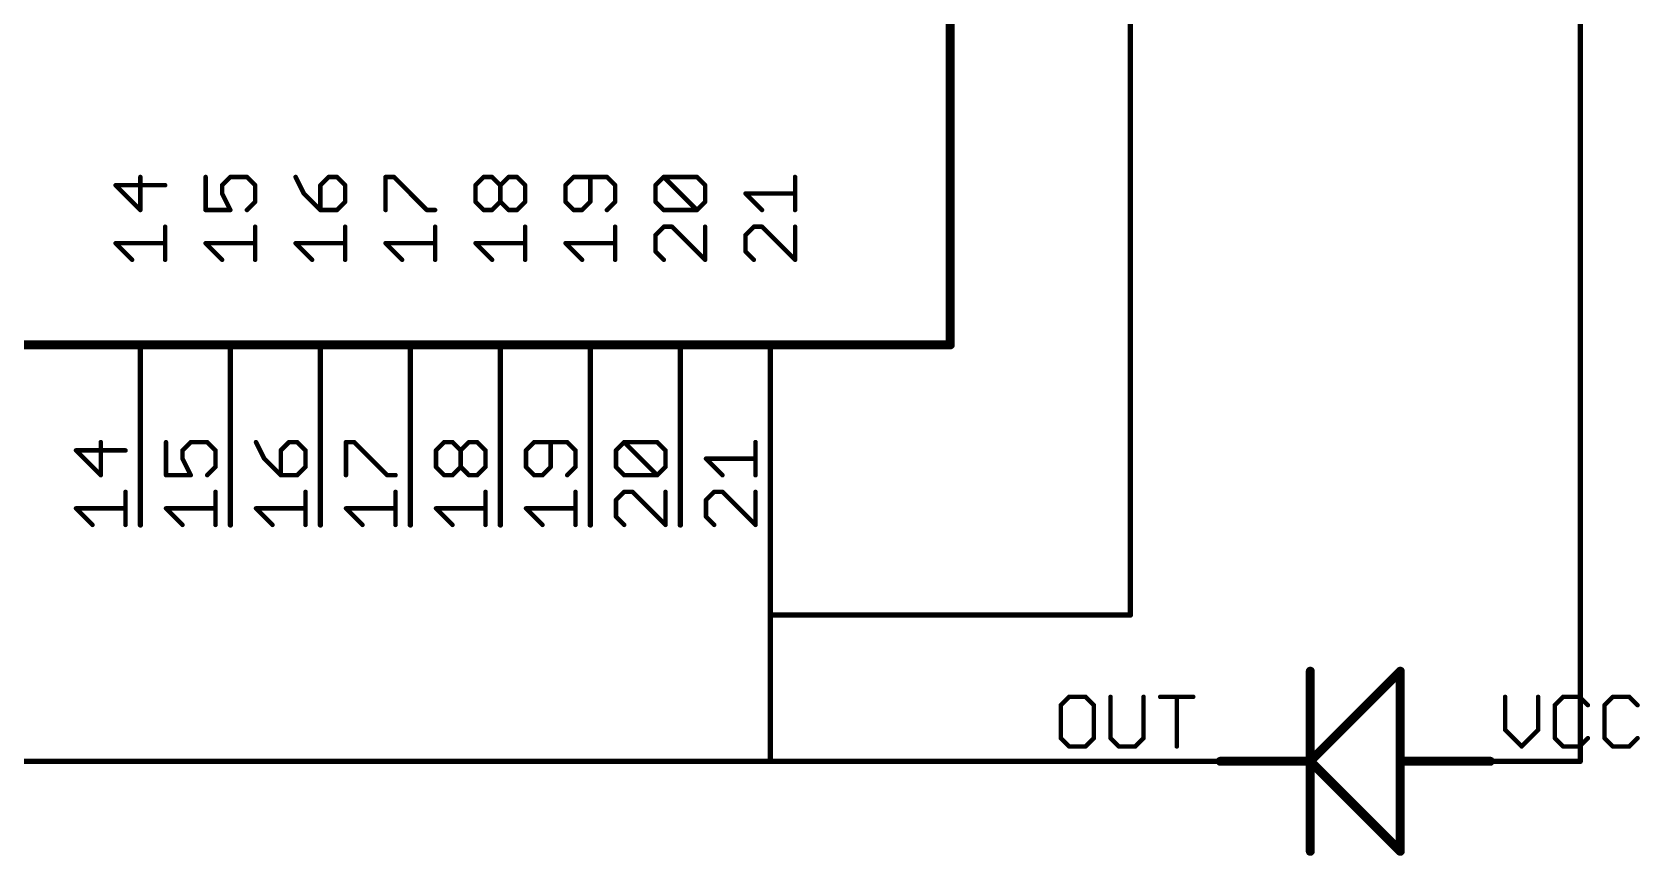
# Model space of a CAD drawing. Extents: x -4 to 257, y -4 to 175.
# Drawn here: x 169.67 to 215.04, y 64.96 to 88.2 of the extents above; entities that cross this region are included whole.
import ezdxf

# ---------------------------------------------------------------- set-up
doc = ezdxf.new("R2010")
doc.units = 0
for name, color, linetype in [('91', 94, 'CONTINUOUS'), ('94', 14, 'CONTINUOUS'), ('95', 251, 'CONTINUOUS')]:
    doc.layers.add(name, color=color, linetype=linetype)

msp = doc.modelspace()

# ---------------------------------------------------------------- linework, layer by layer
at = {"layer": '91', "const_width": 0.1524}
for points in [[(213.36, 101.9175), (213.36, 67.6275)], [(200.66, 89.535), (200.66, 71.755)], [(190.5, 71.755), (190.5, 74.295)], [(200.66, 71.755), (190.5, 71.755)], [(190.5, 71.755), (190.5, 67.6275)], [(162.56, 67.6275), (190.5, 67.6275)], [(190.5, 67.6275), (200.66, 67.6275)]]:
    msp.add_lwpolyline(points, dxfattribs=at)
at = {"layer": '91', "const_width": 0.0762}
for points in [[(190.5381, 74.295, 1), (190.4619, 74.295)], [(190.5, 71.7931, 1), (190.5, 71.7169)], [(190.5381, 71.755, 1), (190.4619, 71.755)], [(190.4619, 71.755, 1), (190.5381, 71.755)], [(200.6219, 71.755, 1), (200.6981, 71.755)], [(200.66, 71.7169, 1), (200.66, 71.7931)], [(190.5, 67.6656, 1), (190.5, 67.5894)], [(190.4619, 67.6275, 1), (190.5381, 67.6275)], [(190.5, 67.5894, 1), (190.5, 67.6656)], [(200.66, 67.5894, 1), (200.66, 67.6656)], [(213.3219, 67.6275, 1), (213.3981, 67.6275)]]:
    msp.add_lwpolyline(points, format="xyb", dxfattribs=at)
at = {"layer": '94'}
for points, const_width in [([(195.58, 79.375), (195.58, 122.555)], 0.254), ([(167.64, 79.375), (195.58, 79.375)], 0.254), ([(172.72, 74.295), (172.72, 79.375)], 0.1524), ([(175.26, 74.295), (175.26, 79.375)], 0.1524), ([(177.8, 74.295), (177.8, 79.375)], 0.1524), ([(180.34, 74.295), (180.34, 79.375)], 0.1524), ([(182.88, 74.295), (182.88, 79.375)], 0.1524), ([(185.42, 74.295), (185.42, 79.375)], 0.1524), ([(187.96, 74.295), (187.96, 79.375)], 0.1524), ([(190.5, 74.295), (190.5, 79.375)], 0.1524), ([(205.74, 67.6275), (208.28, 70.1675)], 0.254), ([(205.74, 70.1675), (205.74, 65.0875)], 0.254), ([(208.28, 70.1675), (208.28, 67.6275)], 0.254), ([(200.66, 67.6275), (203.2, 67.6275)], 0.1524), ([(203.2, 67.6275), (205.74, 67.6275)], 0.254), ([(208.28, 65.0875), (205.74, 67.6275)], 0.254), ([(208.28, 67.6275), (208.28, 65.0875)], 0.254), ([(208.28, 67.6275), (210.82, 67.6275)], 0.254), ([(213.36, 67.6275), (210.82, 67.6275)], 0.1524)]:
    msp.add_lwpolyline(points, dxfattribs=dict(at, const_width=const_width))
for points, const_width in [([(172.7581, 79.375, 1), (172.6819, 79.375)], 0.0762), ([(175.2981, 79.375, 1), (175.2219, 79.375)], 0.0762), ([(177.8381, 79.375, 1), (177.7619, 79.375)], 0.0762), ([(180.3781, 79.375, 1), (180.3019, 79.375)], 0.0762), ([(182.9181, 79.375, 1), (182.8419, 79.375)], 0.0762), ([(185.4581, 79.375, 1), (185.3819, 79.375)], 0.0762), ([(187.9981, 79.375, 1), (187.9219, 79.375)], 0.0762), ([(190.5381, 79.375, 1), (190.4619, 79.375)], 0.0762), ([(195.5165, 79.375, 1), (195.6435, 79.375)], 0.127), ([(195.58, 79.3115, 1), (195.58, 79.4385)], 0.127), ([(172.6819, 74.295, 1), (172.7581, 74.295)], 0.0762), ([(175.2219, 74.295, 1), (175.2981, 74.295)], 0.0762), ([(177.7619, 74.295, 1), (177.8381, 74.295)], 0.0762), ([(180.3019, 74.295, 1), (180.3781, 74.295)], 0.0762), ([(182.8419, 74.295, 1), (182.9181, 74.295)], 0.0762), ([(185.3819, 74.295, 1), (185.4581, 74.295)], 0.0762), ([(187.9219, 74.295, 1), (187.9981, 74.295)], 0.0762), ([(190.4619, 74.295, 1), (190.5381, 74.295)], 0.0762), ([(205.8035, 70.1675, 1), (205.6765, 70.1675)], 0.127), ([(208.3435, 70.1675, 1), (208.2165, 70.1675)], 0.127), ([(208.3249, 70.1226, 1), (208.2351, 70.2124)], 0.127), ([(200.66, 67.6656, 1), (200.66, 67.5894)], 0.0762), ([(203.2, 67.691, 1), (203.2, 67.564)], 0.127), ([(203.2, 67.5894, 1), (203.2, 67.6656)], 0.0762), ([(205.7849, 67.6724, 1), (205.6951, 67.5826)], 0.127), ([(205.6951, 67.6724, 1), (205.7849, 67.5826)], 0.127), ([(205.74, 67.564, 1), (205.74, 67.691)], 0.127), ([(208.3435, 67.6275, 1), (208.2165, 67.6275)], 0.127), ([(208.28, 67.691, 1), (208.28, 67.564)], 0.127), ([(208.2165, 67.6275, 1), (208.3435, 67.6275)], 0.127), ([(210.82, 67.6656, 1), (210.82, 67.5894)], 0.0762), ([(210.82, 67.564, 1), (210.82, 67.691)], 0.127), ([(213.36, 67.5894, 1), (213.36, 67.6656)], 0.0762), ([(205.6765, 65.0875, 1), (205.8035, 65.0875)], 0.127), ([(208.2165, 65.0875, 1), (208.3435, 65.0875)], 0.127), ([(208.2351, 65.0426, 1), (208.3249, 65.1324)], 0.127)]:
    msp.add_lwpolyline(points, format="xyb", dxfattribs=dict(at, const_width=const_width))
at = {"layer": '95', "const_width": 0.127}
for points in [[(172.7194, 83.1786), (172.7194, 84.1107)], [(174.5603, 84.1107), (174.5603, 83.1786)], [(175.0264, 83.8777), (175.2594, 84.1107)], [(175.2594, 84.1107), (175.7255, 84.1107)], [(175.7255, 84.1107), (175.9585, 83.8777)], [(177.1003, 84.1107), (177.3333, 83.6446)], [(178.0324, 84.1107), (177.7994, 83.8777)], [(178.2655, 84.1107), (178.0324, 84.1107)], [(178.4985, 83.8777), (178.2655, 84.1107)], [(179.6403, 83.1786), (179.6403, 84.1107)], [(179.6403, 84.1107), (179.8733, 84.1107)], [(179.8733, 84.1107), (180.8055, 83.1786)], [(182.1803, 83.8777), (182.4133, 84.1107)], [(182.4133, 84.1107), (182.6464, 84.1107)], [(182.6464, 84.1107), (182.8794, 83.8777)], [(182.8794, 83.8777), (183.1124, 84.1107)], [(183.1124, 84.1107), (183.3455, 84.1107)], [(183.3455, 84.1107), (183.5785, 83.8777)], [(184.9533, 84.1107), (184.7203, 83.8777)], [(185.8855, 84.1107), (184.9533, 84.1107)], [(185.4194, 83.4116), (185.4194, 84.1107)], [(186.1185, 83.8777), (185.8855, 84.1107)], [(187.2603, 83.8777), (187.4933, 84.1107)], [(187.4933, 84.1107), (188.4255, 84.1107)], [(188.4255, 83.1786), (187.4933, 84.1107)], [(188.4255, 84.1107), (188.6585, 83.8777)], [(191.1985, 83.1786), (191.1985, 84.1107)], [(173.4185, 83.8777), (172.0203, 83.8777)], [(172.0203, 83.8777), (172.7194, 83.1786)], [(175.0264, 83.6446), (175.0264, 83.8777)], [(175.2594, 83.1786), (175.0264, 83.6446)], [(175.9585, 83.8777), (175.9585, 83.4116)], [(177.3333, 83.6446), (177.7994, 83.1786)], [(177.7994, 83.8777), (177.7994, 83.1786)], [(178.4985, 83.4116), (178.4985, 83.8777)], [(182.1803, 83.4116), (182.1803, 83.8777)], [(182.8794, 83.4116), (182.8794, 83.8777)], [(183.5785, 83.8777), (183.5785, 83.4116)], [(184.7203, 83.8777), (184.7203, 83.4116)], [(186.1185, 83.4116), (186.1185, 83.8777)], [(187.2603, 83.4116), (187.2603, 83.8777)], [(188.6585, 83.8777), (188.6585, 83.4116)], [(190.2664, 83.1786), (189.8003, 83.6446)], [(189.8003, 83.6446), (191.1985, 83.6446)], [(174.5603, 83.1786), (175.2594, 83.1786)], [(175.9585, 83.4116), (175.7255, 83.1786)], [(177.7994, 83.1786), (178.2655, 83.1786)], [(178.2655, 83.1786), (178.4985, 83.4116)], [(180.8055, 83.1786), (181.0385, 83.1786)], [(182.4133, 83.1786), (182.1803, 83.4116)], [(182.6464, 83.1786), (182.4133, 83.1786)], [(182.8794, 83.4116), (182.6464, 83.1786)], [(183.1124, 83.1786), (182.8794, 83.4116)], [(183.3455, 83.1786), (183.1124, 83.1786)], [(183.5785, 83.4116), (183.3455, 83.1786)], [(184.7203, 83.4116), (184.9533, 83.1786)], [(184.9533, 83.1786), (185.1864, 83.1786)], [(185.1864, 83.1786), (185.4194, 83.4116)], [(185.8855, 83.1786), (186.1185, 83.4116)], [(187.4933, 83.1786), (187.2603, 83.4116)], [(188.4255, 83.1786), (187.4933, 83.1786)], [(188.6585, 83.4116), (188.4255, 83.1786)], [(173.4185, 81.7753), (173.4185, 82.7074)], [(175.9585, 81.7753), (175.9585, 82.7074)], [(178.4985, 81.7753), (178.4985, 82.7074)], [(181.0385, 81.7753), (181.0385, 82.7074)], [(183.5785, 81.7753), (183.5785, 82.7074)], [(186.1185, 81.7753), (186.1185, 82.7074)], [(187.4933, 82.7074), (187.2603, 82.4744)], [(187.7264, 82.7074), (187.4933, 82.7074)], [(188.6585, 81.7753), (187.7264, 82.7074)], [(188.6585, 82.7074), (188.6585, 81.7753)], [(190.0333, 82.7074), (189.8003, 82.4744)], [(190.2664, 82.7074), (190.0333, 82.7074)], [(191.1985, 81.7753), (190.2664, 82.7074)], [(191.1985, 82.7074), (191.1985, 81.7753)], [(172.4864, 81.7753), (172.0203, 82.2414)], [(172.0203, 82.2414), (173.4185, 82.2414)], [(175.0264, 81.7753), (174.5603, 82.2414)], [(174.5603, 82.2414), (175.9585, 82.2414)], [(177.5664, 81.7753), (177.1003, 82.2414)], [(177.1003, 82.2414), (178.4985, 82.2414)], [(180.1064, 81.7753), (179.6403, 82.2414)], [(179.6403, 82.2414), (181.0385, 82.2414)], [(182.6464, 81.7753), (182.1803, 82.2414)], [(182.1803, 82.2414), (183.5785, 82.2414)], [(185.1864, 81.7753), (184.7203, 82.2414)], [(184.7203, 82.2414), (186.1185, 82.2414)], [(187.2603, 82.4744), (187.2603, 82.0083)], [(189.8003, 82.4744), (189.8003, 82.0083)], [(187.2603, 82.0083), (187.4933, 81.7753)], [(189.8003, 82.0083), (190.0333, 81.7753)], [(171.6018, 75.6984), (171.6018, 76.6305)], [(173.4427, 76.6305), (173.4427, 75.6984)], [(173.9088, 76.3975), (174.1418, 76.6305)], [(174.1418, 76.6305), (174.6079, 76.6305)], [(174.6079, 76.6305), (174.8409, 76.3975)], [(175.9827, 76.6305), (176.2157, 76.1645)], [(176.9148, 76.6305), (176.6818, 76.3975)], [(177.1479, 76.6305), (176.9148, 76.6305)], [(177.3809, 76.3975), (177.1479, 76.6305)], [(178.5227, 75.6984), (178.5227, 76.6305)], [(178.5227, 76.6305), (178.7557, 76.6305)], [(178.7557, 76.6305), (179.6879, 75.6984)], [(181.0627, 76.3975), (181.2957, 76.6305)], [(181.2957, 76.6305), (181.5288, 76.6305)], [(181.5288, 76.6305), (181.7618, 76.3975)], [(181.7618, 76.3975), (181.9948, 76.6305)], [(181.9948, 76.6305), (182.2279, 76.6305)], [(182.2279, 76.6305), (182.4609, 76.3975)], [(183.8357, 76.6305), (183.6027, 76.3975)], [(184.7679, 76.6305), (183.8357, 76.6305)], [(184.3018, 75.9315), (184.3018, 76.6305)], [(185.0009, 76.3975), (184.7679, 76.6305)], [(186.1427, 76.3975), (186.3757, 76.6305)], [(186.3757, 76.6305), (187.3079, 76.6305)], [(187.3079, 75.6984), (186.3757, 76.6305)], [(187.3079, 76.6305), (187.5409, 76.3975)], [(190.0809, 75.6984), (190.0809, 76.6305)], [(172.3009, 76.3975), (170.9027, 76.3975)], [(170.9027, 76.3975), (171.6018, 75.6984)], [(173.9088, 76.1645), (173.9088, 76.3975)], [(174.8409, 76.3975), (174.8409, 75.9315)], [(176.6818, 76.3975), (176.6818, 75.6984)], [(177.3809, 75.9315), (177.3809, 76.3975)], [(181.0627, 75.9315), (181.0627, 76.3975)], [(181.7618, 75.9315), (181.7618, 76.3975)], [(182.4609, 76.3975), (182.4609, 75.9315)], [(183.6027, 76.3975), (183.6027, 75.9315)], [(185.0009, 75.9315), (185.0009, 76.3975)], [(186.1427, 75.9315), (186.1427, 76.3975)], [(187.5409, 76.3975), (187.5409, 75.9315)], [(174.1418, 75.6984), (173.9088, 76.1645)], [(174.8409, 75.9315), (174.6079, 75.6984)], [(176.2157, 76.1645), (176.6818, 75.6984)], [(177.1479, 75.6984), (177.3809, 75.9315)], [(181.2957, 75.6984), (181.0627, 75.9315)], [(181.7618, 75.9315), (181.5288, 75.6984)], [(181.9948, 75.6984), (181.7618, 75.9315)], [(182.4609, 75.9315), (182.2279, 75.6984)], [(183.6027, 75.9315), (183.8357, 75.6984)], [(184.0688, 75.6984), (184.3018, 75.9315)], [(184.7679, 75.6984), (185.0009, 75.9315)], [(186.3757, 75.6984), (186.1427, 75.9315)], [(187.5409, 75.9315), (187.3079, 75.6984)], [(189.1488, 75.6984), (188.6827, 76.1645)], [(188.6827, 76.1645), (190.0809, 76.1645)], [(173.4427, 75.6984), (174.1418, 75.6984)], [(176.6818, 75.6984), (177.1479, 75.6984)], [(179.6879, 75.6984), (179.9209, 75.6984)], [(181.5288, 75.6984), (181.2957, 75.6984)], [(182.2279, 75.6984), (181.9948, 75.6984)], [(183.8357, 75.6984), (184.0688, 75.6984)], [(187.3079, 75.6984), (186.3757, 75.6984)], [(172.3009, 74.2951), (172.3009, 75.2273)], [(174.8409, 74.2951), (174.8409, 75.2273)], [(177.3809, 74.2951), (177.3809, 75.2273)], [(179.9209, 74.2951), (179.9209, 75.2273)], [(182.4609, 74.2951), (182.4609, 75.2273)], [(185.0009, 74.2951), (185.0009, 75.2273)], [(186.3757, 75.2273), (186.1427, 74.9942)], [(186.1427, 74.9942), (186.1427, 74.5282)], [(186.6088, 75.2273), (186.3757, 75.2273)], [(187.5409, 74.2951), (186.6088, 75.2273)], [(187.5409, 75.2273), (187.5409, 74.2951)], [(188.9157, 75.2273), (188.6827, 74.9942)], [(188.6827, 74.9942), (188.6827, 74.5282)], [(189.1488, 75.2273), (188.9157, 75.2273)], [(190.0809, 74.2951), (189.1488, 75.2273)], [(190.0809, 75.2273), (190.0809, 74.2951)], [(171.3688, 74.2951), (170.9027, 74.7612)], [(170.9027, 74.7612), (172.3009, 74.7612)], [(173.9088, 74.2951), (173.4427, 74.7612)], [(173.4427, 74.7612), (174.8409, 74.7612)], [(176.4488, 74.2951), (175.9827, 74.7612)], [(175.9827, 74.7612), (177.3809, 74.7612)], [(178.9888, 74.2951), (178.5227, 74.7612)], [(178.5227, 74.7612), (179.9209, 74.7612)], [(181.5288, 74.2951), (181.0627, 74.7612)], [(181.0627, 74.7612), (182.4609, 74.7612)], [(184.0688, 74.2951), (183.6027, 74.7612)], [(183.6027, 74.7612), (185.0009, 74.7612)], [(186.1427, 74.5282), (186.3757, 74.2951)], [(188.6827, 74.5282), (188.9157, 74.2951)], [(198.9311, 69.4448), (198.6981, 69.2118)], [(199.3972, 69.4448), (198.9311, 69.4448)], [(199.6302, 69.2118), (199.3972, 69.4448)], [(200.1013, 69.4448), (200.1013, 68.2796)], [(201.0335, 68.2796), (201.0335, 69.4448)], [(201.5046, 69.4448), (202.4367, 69.4448)], [(201.9707, 68.0466), (201.9707, 69.4448)], [(211.2391, 69.4448), (211.2391, 68.5127)], [(212.1712, 68.5127), (212.1712, 69.4448)], [(212.8754, 69.4448), (212.6424, 69.2118)], [(213.3415, 69.4448), (212.8754, 69.4448)], [(213.5745, 69.2118), (213.3415, 69.4448)], [(214.2787, 69.4448), (214.0457, 69.2118)], [(214.7448, 69.4448), (214.2787, 69.4448)], [(214.9778, 69.2118), (214.7448, 69.4448)], [(198.6981, 69.2118), (198.6981, 68.2796)], [(199.6302, 68.2796), (199.6302, 69.2118)], [(212.6424, 69.2118), (212.6424, 68.2796)], [(214.0457, 69.2118), (214.0457, 68.2796)], [(211.2391, 68.5127), (211.7052, 68.0466)], [(211.7052, 68.0466), (212.1712, 68.5127)], [(198.6981, 68.2796), (198.9311, 68.0466)], [(198.9311, 68.0466), (199.3972, 68.0466)], [(199.3972, 68.0466), (199.6302, 68.2796)], [(200.1013, 68.2796), (200.3344, 68.0466)], [(200.3344, 68.0466), (200.8004, 68.0466)], [(200.8004, 68.0466), (201.0335, 68.2796)], [(212.6424, 68.2796), (212.8754, 68.0466)], [(212.8754, 68.0466), (213.3415, 68.0466)], [(213.3415, 68.0466), (213.5745, 68.2796)], [(214.0457, 68.2796), (214.2787, 68.0466)], [(214.2787, 68.0466), (214.7448, 68.0466)], [(214.7448, 68.0466), (214.9778, 68.2796)]]:
    msp.add_lwpolyline(points, dxfattribs=at)
at = {"layer": '95', "const_width": 0.0635}
for points in [[(172.7512, 84.1107, 1), (172.6877, 84.1107)], [(174.5921, 84.1107, 1), (174.5286, 84.1107)], [(175.2594, 84.1425, 1), (175.2594, 84.079)], [(175.2819, 84.0883, 1), (175.237, 84.1332)], [(175.7479, 84.1332, 1), (175.703, 84.0883)], [(175.7255, 84.079, 1), (175.7255, 84.1425)], [(177.1287, 84.1249, 1), (177.0719, 84.0965)], [(178.0324, 84.1425, 1), (178.0324, 84.079)], [(178.0549, 84.0883, 1), (178.01, 84.1332)], [(178.2879, 84.1332, 1), (178.243, 84.0883)], [(178.2655, 84.079, 1), (178.2655, 84.1425)], [(179.6403, 84.1425, 1), (179.6403, 84.079)], [(179.6721, 84.1107, 1), (179.6086, 84.1107)], [(179.8958, 84.1332, 1), (179.8509, 84.0883)], [(179.8733, 84.079, 1), (179.8733, 84.1425)], [(182.4133, 84.1425, 1), (182.4133, 84.079)], [(182.4358, 84.0883, 1), (182.3909, 84.1332)], [(182.6688, 84.1332, 1), (182.6239, 84.0883)], [(182.6464, 84.079, 1), (182.6464, 84.1425)], [(183.1124, 84.1425, 1), (183.1124, 84.079)], [(183.1349, 84.0883, 1), (183.09, 84.1332)], [(183.3679, 84.1332, 1), (183.323, 84.0883)], [(183.3455, 84.079, 1), (183.3455, 84.1425)], [(184.9533, 84.1425, 1), (184.9533, 84.079)], [(184.9758, 84.0883, 1), (184.9309, 84.1332)], [(185.4512, 84.1107, 1), (185.3877, 84.1107)], [(185.9079, 84.1332, 1), (185.863, 84.0883)], [(185.8855, 84.079, 1), (185.8855, 84.1425)], [(187.4933, 84.1425, 1), (187.4933, 84.079)], [(187.5158, 84.1332, 1), (187.4709, 84.0883)], [(187.5158, 84.0883, 1), (187.4709, 84.1332)], [(188.4479, 84.1332, 1), (188.403, 84.0883)], [(188.4255, 84.079, 1), (188.4255, 84.1425)], [(191.2302, 84.1107, 1), (191.1668, 84.1107)], [(172.0203, 83.9094, 1), (172.0203, 83.8459)], [(172.0428, 83.9001, 1), (171.9979, 83.8552)], [(173.4185, 83.8459, 1), (173.4185, 83.9094)], [(175.0581, 83.8777, 1), (174.9946, 83.8777)], [(175.0039, 83.9001, 1), (175.0488, 83.8552)], [(175.0548, 83.6588, 1), (174.998, 83.6304)], [(174.9946, 83.6446, 1), (175.0581, 83.6446)], [(175.9903, 83.8777, 1), (175.9268, 83.8777)], [(175.936, 83.8552, 1), (175.981, 83.9001)], [(177.3558, 83.6671, 1), (177.3109, 83.6222)], [(177.3049, 83.6304, 1), (177.3617, 83.6588)], [(177.8312, 83.8777, 1), (177.7677, 83.8777)], [(177.777, 83.9001, 1), (177.8219, 83.8552)], [(178.5302, 83.8777, 1), (178.4668, 83.8777)], [(178.476, 83.8552, 1), (178.521, 83.9001)], [(182.2121, 83.8777, 1), (182.1486, 83.8777)], [(182.1579, 83.9001, 1), (182.2028, 83.8552)], [(182.9112, 83.8777, 1), (182.8477, 83.8777)], [(182.857, 83.9001, 1), (182.9019, 83.8552)], [(182.857, 83.8552, 1), (182.9019, 83.9001)], [(183.6103, 83.8777, 1), (183.5468, 83.8777)], [(183.556, 83.8552, 1), (183.601, 83.9001)], [(184.7521, 83.8777, 1), (184.6886, 83.8777)], [(184.6979, 83.9001, 1), (184.7428, 83.8552)], [(186.1502, 83.8777, 1), (186.0868, 83.8777)], [(186.096, 83.8552, 1), (186.141, 83.9001)], [(187.2921, 83.8777, 1), (187.2286, 83.8777)], [(187.2379, 83.9001, 1), (187.2828, 83.8552)], [(188.6902, 83.8777, 1), (188.6268, 83.8777)], [(188.636, 83.8552, 1), (188.681, 83.9001)], [(189.8003, 83.6764, 1), (189.8003, 83.6129)], [(189.8228, 83.6671, 1), (189.7779, 83.6222)], [(191.1985, 83.6129, 1), (191.1985, 83.6764)], [(172.6877, 83.1786, 1), (172.7512, 83.1786)], [(172.697, 83.1561, 1), (172.7419, 83.201)], [(174.5603, 83.2103, 1), (174.5603, 83.1468)], [(174.5286, 83.1786, 1), (174.5921, 83.1786)], [(175.231, 83.1644, 1), (175.2878, 83.1928)], [(175.2594, 83.1468, 1), (175.2594, 83.2103)], [(175.703, 83.201, 1), (175.7479, 83.1561)], [(175.9268, 83.4116, 1), (175.9903, 83.4116)], [(175.981, 83.3892, 1), (175.936, 83.4341)], [(177.7994, 83.2103, 1), (177.7994, 83.1468)], [(177.7677, 83.1786, 1), (177.8312, 83.1786)], [(177.777, 83.1561, 1), (177.8219, 83.201)], [(178.243, 83.201, 1), (178.2879, 83.1561)], [(178.2655, 83.1468, 1), (178.2655, 83.2103)], [(178.4668, 83.4116, 1), (178.5302, 83.4116)], [(178.521, 83.3892, 1), (178.476, 83.4341)], [(179.6086, 83.1786, 1), (179.6721, 83.1786)], [(180.8055, 83.2103, 1), (180.8055, 83.1468)], [(180.783, 83.1561, 1), (180.8279, 83.201)], [(181.0385, 83.1468, 1), (181.0385, 83.2103)], [(182.1486, 83.4116, 1), (182.2121, 83.4116)], [(182.2028, 83.4341, 1), (182.1579, 83.3892)], [(182.4133, 83.2103, 1), (182.4133, 83.1468)], [(182.3909, 83.1561, 1), (182.4358, 83.201)], [(182.6239, 83.201, 1), (182.6688, 83.1561)], [(182.6464, 83.1468, 1), (182.6464, 83.2103)], [(182.9019, 83.4341, 1), (182.857, 83.3892)], [(182.8477, 83.4116, 1), (182.9112, 83.4116)], [(182.9019, 83.3892, 1), (182.857, 83.4341)], [(183.1124, 83.2103, 1), (183.1124, 83.1468)], [(183.09, 83.1561, 1), (183.1349, 83.201)], [(183.323, 83.201, 1), (183.3679, 83.1561)], [(183.3455, 83.1468, 1), (183.3455, 83.2103)], [(183.5468, 83.4116, 1), (183.6103, 83.4116)], [(183.601, 83.3892, 1), (183.556, 83.4341)], [(184.7428, 83.4341, 1), (184.6979, 83.3892)], [(184.6886, 83.4116, 1), (184.7521, 83.4116)], [(184.9533, 83.2103, 1), (184.9533, 83.1468)], [(184.9309, 83.1561, 1), (184.9758, 83.201)], [(185.1639, 83.201, 1), (185.2088, 83.1561)], [(185.1864, 83.1468, 1), (185.1864, 83.2103)], [(185.3877, 83.4116, 1), (185.4512, 83.4116)], [(185.4419, 83.3892, 1), (185.397, 83.4341)], [(185.863, 83.201, 1), (185.9079, 83.1561)], [(186.0868, 83.4116, 1), (186.1502, 83.4116)], [(186.141, 83.3892, 1), (186.096, 83.4341)], [(187.2828, 83.4341, 1), (187.2379, 83.3892)], [(187.2286, 83.4116, 1), (187.2921, 83.4116)], [(187.4933, 83.2103, 1), (187.4933, 83.1468)], [(187.4709, 83.1561, 1), (187.5158, 83.201)], [(188.403, 83.201, 1), (188.4479, 83.1561)], [(188.403, 83.1561, 1), (188.4479, 83.201)], [(188.4255, 83.1468, 1), (188.4255, 83.2103)], [(188.6268, 83.4116, 1), (188.6902, 83.4116)], [(188.681, 83.3892, 1), (188.636, 83.4341)], [(190.2439, 83.1561, 1), (190.2888, 83.201)], [(191.1668, 83.1786, 1), (191.2302, 83.1786)], [(173.4502, 82.7074, 1), (173.3868, 82.7074)], [(175.9903, 82.7074, 1), (175.9268, 82.7074)], [(178.5302, 82.7074, 1), (178.4668, 82.7074)], [(181.0702, 82.7074, 1), (181.0068, 82.7074)], [(183.6103, 82.7074, 1), (183.5468, 82.7074)], [(186.1502, 82.7074, 1), (186.0868, 82.7074)], [(187.4933, 82.7392, 1), (187.4933, 82.6757)], [(187.5158, 82.685, 1), (187.4709, 82.7299)], [(187.7488, 82.7299, 1), (187.7039, 82.685)], [(187.7264, 82.6757, 1), (187.7264, 82.7392)], [(188.6902, 82.7074, 1), (188.6268, 82.7074)], [(190.0333, 82.7392, 1), (190.0333, 82.6757)], [(190.0558, 82.685, 1), (190.0109, 82.7299)], [(190.2888, 82.7299, 1), (190.2439, 82.685)], [(190.2664, 82.6757, 1), (190.2664, 82.7392)], [(191.2302, 82.7074, 1), (191.1668, 82.7074)], [(172.0203, 82.2731, 1), (172.0203, 82.2096)], [(172.0428, 82.2638, 1), (171.9979, 82.2189)], [(173.4185, 82.2096, 1), (173.4185, 82.2731)], [(174.5603, 82.2731, 1), (174.5603, 82.2096)], [(174.5828, 82.2638, 1), (174.5379, 82.2189)], [(175.9585, 82.2096, 1), (175.9585, 82.2731)], [(177.1003, 82.2731, 1), (177.1003, 82.2096)], [(177.1228, 82.2638, 1), (177.0779, 82.2189)], [(178.4985, 82.2096, 1), (178.4985, 82.2731)], [(179.6403, 82.2731, 1), (179.6403, 82.2096)], [(179.6628, 82.2638, 1), (179.6179, 82.2189)], [(181.0385, 82.2096, 1), (181.0385, 82.2731)], [(182.1803, 82.2731, 1), (182.1803, 82.2096)], [(182.2028, 82.2638, 1), (182.1579, 82.2189)], [(183.5785, 82.2096, 1), (183.5785, 82.2731)], [(184.7203, 82.2731, 1), (184.7203, 82.2096)], [(184.7428, 82.2638, 1), (184.6979, 82.2189)], [(186.1185, 82.2096, 1), (186.1185, 82.2731)], [(187.2921, 82.4744, 1), (187.2286, 82.4744)], [(187.2379, 82.4968, 1), (187.2828, 82.4519)], [(189.8321, 82.4744, 1), (189.7686, 82.4744)], [(189.7779, 82.4968, 1), (189.8228, 82.4519)], [(172.4639, 81.7528, 1), (172.5088, 81.7978)], [(173.3868, 81.7753, 1), (173.4502, 81.7753)], [(175.0039, 81.7528, 1), (175.0488, 81.7978)], [(175.9268, 81.7753, 1), (175.9903, 81.7753)], [(177.5439, 81.7528, 1), (177.5888, 81.7978)], [(178.4668, 81.7753, 1), (178.5302, 81.7753)], [(180.0839, 81.7528, 1), (180.1288, 81.7978)], [(181.0068, 81.7753, 1), (181.0702, 81.7753)], [(182.6239, 81.7528, 1), (182.6688, 81.7978)], [(183.5468, 81.7753, 1), (183.6103, 81.7753)], [(185.1639, 81.7528, 1), (185.2088, 81.7978)], [(186.0868, 81.7753, 1), (186.1502, 81.7753)], [(187.2828, 82.0308, 1), (187.2379, 81.9859)], [(187.2286, 82.0083, 1), (187.2921, 82.0083)], [(187.4709, 81.7528, 1), (187.5158, 81.7978)], [(188.6268, 81.7753, 1), (188.6902, 81.7753)], [(188.636, 81.7528, 1), (188.681, 81.7978)], [(189.8228, 82.0308, 1), (189.7779, 81.9859)], [(189.7686, 82.0083, 1), (189.8321, 82.0083)], [(190.0109, 81.7528, 1), (190.0558, 81.7978)], [(191.1668, 81.7753, 1), (191.2302, 81.7753)], [(191.176, 81.7528, 1), (191.221, 81.7978)], [(171.6336, 76.6305, 1), (171.5701, 76.6305)], [(173.4745, 76.6305, 1), (173.411, 76.6305)], [(174.1418, 76.6623, 1), (174.1418, 76.5988)], [(174.1643, 76.6081, 1), (174.1194, 76.653)], [(174.6303, 76.653, 1), (174.5854, 76.6081)], [(174.6079, 76.5988, 1), (174.6079, 76.6623)], [(176.0111, 76.6447, 1), (175.9543, 76.6164)], [(176.9148, 76.6623, 1), (176.9148, 76.5988)], [(176.9373, 76.6081, 1), (176.8924, 76.653)], [(177.1703, 76.653, 1), (177.1254, 76.6081)], [(177.1479, 76.5988, 1), (177.1479, 76.6623)], [(178.5227, 76.6623, 1), (178.5227, 76.5988)], [(178.5545, 76.6305, 1), (178.491, 76.6305)], [(178.7782, 76.653, 1), (178.7333, 76.6081)], [(178.7557, 76.5988, 1), (178.7557, 76.6623)], [(181.2957, 76.6623, 1), (181.2957, 76.5988)], [(181.3182, 76.6081, 1), (181.2733, 76.653)], [(181.5512, 76.653, 1), (181.5063, 76.6081)], [(181.5288, 76.5988, 1), (181.5288, 76.6623)], [(181.9948, 76.6623, 1), (181.9948, 76.5988)], [(182.0173, 76.6081, 1), (181.9724, 76.653)], [(182.2503, 76.653, 1), (182.2054, 76.6081)], [(182.2279, 76.5988, 1), (182.2279, 76.6623)], [(183.8357, 76.6623, 1), (183.8357, 76.5988)], [(183.8582, 76.6081, 1), (183.8133, 76.653)], [(184.3336, 76.6305, 1), (184.2701, 76.6305)], [(184.7903, 76.653, 1), (184.7454, 76.6081)], [(184.7679, 76.5988, 1), (184.7679, 76.6623)], [(186.3757, 76.6623, 1), (186.3757, 76.5988)], [(186.3982, 76.653, 1), (186.3533, 76.6081)], [(186.3982, 76.6081, 1), (186.3533, 76.653)], [(187.3303, 76.653, 1), (187.2854, 76.6081)], [(187.3079, 76.5988, 1), (187.3079, 76.6623)], [(190.1127, 76.6305, 1), (190.0492, 76.6305)], [(170.9027, 76.4293, 1), (170.9027, 76.3658)], [(170.9252, 76.42, 1), (170.8803, 76.3751)], [(172.3009, 76.3658, 1), (172.3009, 76.4293)], [(173.9405, 76.3975, 1), (173.877, 76.3975)], [(173.8863, 76.42, 1), (173.9312, 76.3751)], [(174.8726, 76.3975, 1), (174.8092, 76.3975)], [(174.8184, 76.3751, 1), (174.8634, 76.42)], [(176.7136, 76.3975, 1), (176.6501, 76.3975)], [(176.6594, 76.42, 1), (176.7043, 76.3751)], [(177.4126, 76.3975, 1), (177.3492, 76.3975)], [(177.3584, 76.3751, 1), (177.4034, 76.42)], [(181.0945, 76.3975, 1), (181.031, 76.3975)], [(181.0403, 76.42, 1), (181.0852, 76.3751)], [(181.7936, 76.3975, 1), (181.7301, 76.3975)], [(181.7394, 76.42, 1), (181.7843, 76.3751)], [(181.7394, 76.3751, 1), (181.7843, 76.42)], [(182.4926, 76.3975, 1), (182.4292, 76.3975)], [(182.4384, 76.3751, 1), (182.4834, 76.42)], [(183.6345, 76.3975, 1), (183.571, 76.3975)], [(183.5803, 76.42, 1), (183.6252, 76.3751)], [(185.0326, 76.3975, 1), (184.9692, 76.3975)], [(184.9784, 76.3751, 1), (185.0234, 76.42)], [(186.1745, 76.3975, 1), (186.111, 76.3975)], [(186.1203, 76.42, 1), (186.1652, 76.3751)], [(187.5727, 76.3975, 1), (187.5092, 76.3975)], [(187.5184, 76.3751, 1), (187.5634, 76.42)], [(173.9372, 76.1787, 1), (173.8804, 76.1503)], [(173.877, 76.1645, 1), (173.9405, 76.1645)], [(174.8092, 75.9315, 1), (174.8726, 75.9315)], [(174.8634, 75.909, 1), (174.8184, 75.9539)], [(176.2382, 76.1869, 1), (176.1933, 76.142)], [(176.1873, 76.1503, 1), (176.2441, 76.1787)], [(177.3492, 75.9315, 1), (177.4126, 75.9315)], [(177.4034, 75.909, 1), (177.3584, 75.9539)], [(181.0852, 75.9539, 1), (181.0403, 75.909)], [(181.031, 75.9315, 1), (181.0945, 75.9315)], [(181.7843, 75.9539, 1), (181.7394, 75.909)], [(181.7301, 75.9315, 1), (181.7936, 75.9315)], [(181.7843, 75.909, 1), (181.7394, 75.9539)], [(182.4292, 75.9315, 1), (182.4926, 75.9315)], [(182.4834, 75.909, 1), (182.4384, 75.9539)], [(183.6252, 75.9539, 1), (183.5803, 75.909)], [(183.571, 75.9315, 1), (183.6345, 75.9315)], [(184.2701, 75.9315, 1), (184.3336, 75.9315)], [(184.3243, 75.909, 1), (184.2794, 75.9539)], [(184.9692, 75.9315, 1), (185.0326, 75.9315)], [(185.0234, 75.909, 1), (184.9784, 75.9539)], [(186.1652, 75.9539, 1), (186.1203, 75.909)], [(186.111, 75.9315, 1), (186.1745, 75.9315)], [(187.5092, 75.9315, 1), (187.5727, 75.9315)], [(187.5634, 75.909, 1), (187.5184, 75.9539)], [(188.6827, 76.1962, 1), (188.6827, 76.1327)], [(188.7052, 76.1869, 1), (188.6603, 76.142)], [(190.0809, 76.1327, 1), (190.0809, 76.1962)], [(171.5701, 75.6984, 1), (171.6336, 75.6984)], [(171.5794, 75.676, 1), (171.6243, 75.7209)], [(173.4427, 75.7302, 1), (173.4427, 75.6667)], [(173.411, 75.6984, 1), (173.4745, 75.6984)], [(174.1134, 75.6842, 1), (174.1702, 75.7126)], [(174.1418, 75.6667, 1), (174.1418, 75.7302)], [(174.5854, 75.7209, 1), (174.6303, 75.676)], [(176.6818, 75.7302, 1), (176.6818, 75.6667)], [(176.6501, 75.6984, 1), (176.7136, 75.6984)], [(176.6594, 75.676, 1), (176.7043, 75.7209)], [(177.1254, 75.7209, 1), (177.1703, 75.676)], [(177.1479, 75.6667, 1), (177.1479, 75.7302)], [(178.491, 75.6984, 1), (178.5545, 75.6984)], [(179.6879, 75.7302, 1), (179.6879, 75.6667)], [(179.6654, 75.676, 1), (179.7103, 75.7209)], [(179.9209, 75.6667, 1), (179.9209, 75.7302)], [(181.2957, 75.7302, 1), (181.2957, 75.6667)], [(181.2733, 75.676, 1), (181.3182, 75.7209)], [(181.5063, 75.7209, 1), (181.5512, 75.676)], [(181.5288, 75.6667, 1), (181.5288, 75.7302)], [(181.9948, 75.7302, 1), (181.9948, 75.6667)], [(181.9724, 75.676, 1), (182.0173, 75.7209)], [(182.2054, 75.7209, 1), (182.2503, 75.676)], [(182.2279, 75.6667, 1), (182.2279, 75.7302)], [(183.8357, 75.7302, 1), (183.8357, 75.6667)], [(183.8133, 75.676, 1), (183.8582, 75.7209)], [(184.0463, 75.7209, 1), (184.0912, 75.676)], [(184.0688, 75.6667, 1), (184.0688, 75.7302)], [(184.7454, 75.7209, 1), (184.7903, 75.676)], [(186.3757, 75.7302, 1), (186.3757, 75.6667)], [(186.3533, 75.676, 1), (186.3982, 75.7209)], [(187.2854, 75.7209, 1), (187.3303, 75.676)], [(187.2854, 75.676, 1), (187.3303, 75.7209)], [(187.3079, 75.6667, 1), (187.3079, 75.7302)], [(189.1263, 75.676, 1), (189.1712, 75.7209)], [(190.0492, 75.6984, 1), (190.1127, 75.6984)], [(172.3327, 75.2273, 1), (172.2692, 75.2273)], [(174.8726, 75.2273, 1), (174.8092, 75.2273)], [(177.4126, 75.2273, 1), (177.3492, 75.2273)], [(179.9527, 75.2273, 1), (179.8892, 75.2273)], [(182.4926, 75.2273, 1), (182.4292, 75.2273)], [(185.0326, 75.2273, 1), (184.9692, 75.2273)], [(186.1745, 74.9942, 1), (186.111, 74.9942)], [(186.1203, 75.0167, 1), (186.1652, 74.9718)], [(186.3757, 75.259, 1), (186.3757, 75.1955)], [(186.3982, 75.2048, 1), (186.3533, 75.2497)], [(186.6312, 75.2497, 1), (186.5863, 75.2048)], [(186.6088, 75.1955, 1), (186.6088, 75.259)], [(187.5727, 75.2273, 1), (187.5092, 75.2273)], [(188.7145, 74.9942, 1), (188.651, 74.9942)], [(188.6603, 75.0167, 1), (188.7052, 74.9718)], [(188.9157, 75.259, 1), (188.9157, 75.1955)], [(188.9382, 75.2048, 1), (188.8933, 75.2497)], [(189.1712, 75.2497, 1), (189.1263, 75.2048)], [(189.1488, 75.1955, 1), (189.1488, 75.259)], [(190.1127, 75.2273, 1), (190.0492, 75.2273)], [(170.9027, 74.793, 1), (170.9027, 74.7295)], [(170.9252, 74.7837, 1), (170.8803, 74.7388)], [(172.3009, 74.7295, 1), (172.3009, 74.793)], [(173.4427, 74.793, 1), (173.4427, 74.7295)], [(173.4652, 74.7837, 1), (173.4203, 74.7388)], [(174.8409, 74.7295, 1), (174.8409, 74.793)], [(175.9827, 74.793, 1), (175.9827, 74.7295)], [(176.0052, 74.7837, 1), (175.9603, 74.7388)], [(177.3809, 74.7295, 1), (177.3809, 74.793)], [(178.5227, 74.793, 1), (178.5227, 74.7295)], [(178.5452, 74.7837, 1), (178.5003, 74.7388)], [(179.9209, 74.7295, 1), (179.9209, 74.793)], [(181.0627, 74.793, 1), (181.0627, 74.7295)], [(181.0852, 74.7837, 1), (181.0403, 74.7388)], [(182.4609, 74.7295, 1), (182.4609, 74.793)], [(183.6027, 74.793, 1), (183.6027, 74.7295)], [(183.6252, 74.7837, 1), (183.5803, 74.7388)], [(185.0009, 74.7295, 1), (185.0009, 74.793)], [(186.1652, 74.5506, 1), (186.1203, 74.5057)], [(186.111, 74.5282, 1), (186.1745, 74.5282)], [(188.7052, 74.5506, 1), (188.6603, 74.5057)], [(188.651, 74.5282, 1), (188.7145, 74.5282)], [(171.3463, 74.2727, 1), (171.3912, 74.3176)], [(172.2692, 74.2951, 1), (172.3327, 74.2951)], [(173.8863, 74.2727, 1), (173.9312, 74.3176)], [(174.8092, 74.2951, 1), (174.8726, 74.2951)], [(176.4263, 74.2727, 1), (176.4712, 74.3176)], [(177.3492, 74.2951, 1), (177.4126, 74.2951)], [(178.9663, 74.2727, 1), (179.0112, 74.3176)], [(179.8892, 74.2951, 1), (179.9527, 74.2951)], [(181.5063, 74.2727, 1), (181.5512, 74.3176)], [(182.4292, 74.2951, 1), (182.4926, 74.2951)], [(184.0463, 74.2727, 1), (184.0912, 74.3176)], [(184.9692, 74.2951, 1), (185.0326, 74.2951)], [(186.3533, 74.2727, 1), (186.3982, 74.3176)], [(187.5092, 74.2951, 1), (187.5727, 74.2951)], [(187.5184, 74.2727, 1), (187.5634, 74.3176)], [(188.8933, 74.2727, 1), (188.9382, 74.3176)], [(190.0492, 74.2951, 1), (190.1127, 74.2951)], [(190.0584, 74.2727, 1), (190.1034, 74.3176)], [(198.9311, 69.4765, 1), (198.9311, 69.413)], [(198.9535, 69.4223, 1), (198.9086, 69.4672)], [(199.4196, 69.4672, 1), (199.3747, 69.4223)], [(199.3972, 69.413, 1), (199.3972, 69.4765)], [(200.1331, 69.4448, 1), (200.0696, 69.4448)], [(201.0652, 69.4448, 1), (201.0017, 69.4448)], [(201.5046, 69.4765, 1), (201.5046, 69.413)], [(202.0024, 69.4448, 1), (201.9389, 69.4448)], [(202.4367, 69.413, 1), (202.4367, 69.4765)], [(211.2708, 69.4448, 1), (211.2074, 69.4448)], [(212.203, 69.4448, 1), (212.1395, 69.4448)], [(212.8754, 69.4765, 1), (212.8754, 69.413)], [(212.8979, 69.4223, 1), (212.853, 69.4672)], [(213.3639, 69.4672, 1), (213.319, 69.4223)], [(213.3415, 69.413, 1), (213.3415, 69.4765)], [(214.2787, 69.4765, 1), (214.2787, 69.413)], [(214.3011, 69.4223, 1), (214.2562, 69.4672)], [(214.7672, 69.4672, 1), (214.7223, 69.4223)], [(214.7448, 69.413, 1), (214.7448, 69.4765)], [(198.7298, 69.2118, 1), (198.6663, 69.2118)], [(198.6756, 69.2342, 1), (198.7205, 69.1893)], [(199.6619, 69.2118, 1), (199.5984, 69.2118)], [(199.6077, 69.1893, 1), (199.6526, 69.2342)], [(212.6741, 69.2118, 1), (212.6106, 69.2118)], [(212.6199, 69.2342, 1), (212.6648, 69.1893)], [(213.5521, 69.1893, 1), (213.597, 69.2342)], [(214.0774, 69.2118, 1), (214.0139, 69.2118)], [(214.0232, 69.2342, 1), (214.0681, 69.1893)], [(214.9553, 69.1893, 1), (215.0002, 69.2342)], [(211.2616, 68.5351, 1), (211.2166, 68.4902)], [(211.2074, 68.5127, 1), (211.2708, 68.5127)], [(212.1395, 68.5127, 1), (212.203, 68.5127)], [(212.1937, 68.4902, 1), (212.1488, 68.5351)], [(198.7205, 68.3021, 1), (198.6756, 68.2572)], [(198.6663, 68.2796, 1), (198.7298, 68.2796)], [(198.9311, 68.0784, 1), (198.9311, 68.0148)], [(198.9086, 68.0241, 1), (198.9535, 68.0691)], [(199.3747, 68.0691, 1), (199.4196, 68.0241)], [(199.3972, 68.0148, 1), (199.3972, 68.0784)], [(199.5984, 68.2796, 1), (199.6619, 68.2796)], [(199.6526, 68.2572, 1), (199.6077, 68.3021)], [(200.1238, 68.3021, 1), (200.0789, 68.2572)], [(200.0696, 68.2796, 1), (200.1331, 68.2796)], [(200.3344, 68.0784, 1), (200.3344, 68.0148)], [(200.3119, 68.0241, 1), (200.3568, 68.0691)], [(200.778, 68.0691, 1), (200.8229, 68.0241)], [(200.8004, 68.0148, 1), (200.8004, 68.0784)], [(201.0017, 68.2796, 1), (201.0652, 68.2796)], [(201.0559, 68.2572, 1), (201.011, 68.3021)], [(201.9389, 68.0466, 1), (202.0024, 68.0466)], [(211.6827, 68.0691, 1), (211.7276, 68.0241)], [(211.6827, 68.0241, 1), (211.7276, 68.0691)], [(212.6648, 68.3021, 1), (212.6199, 68.2572)], [(212.6106, 68.2796, 1), (212.6741, 68.2796)], [(212.8754, 68.0784, 1), (212.8754, 68.0148)], [(212.853, 68.0241, 1), (212.8979, 68.0691)], [(213.319, 68.0691, 1), (213.3639, 68.0241)], [(213.3415, 68.0148, 1), (213.3415, 68.0784)], [(213.597, 68.2572, 1), (213.5521, 68.3021)], [(214.0681, 68.3021, 1), (214.0232, 68.2572)], [(214.0139, 68.2796, 1), (214.0774, 68.2796)], [(214.2787, 68.0784, 1), (214.2787, 68.0148)], [(214.2562, 68.0241, 1), (214.3011, 68.0691)], [(214.7223, 68.0691, 1), (214.7672, 68.0241)], [(214.7448, 68.0148, 1), (214.7448, 68.0784)], [(215.0002, 68.2572, 1), (214.9553, 68.3021)]]:
    msp.add_lwpolyline(points, format="xyb", dxfattribs=at)

doc.saveas('drawing.dxf')
